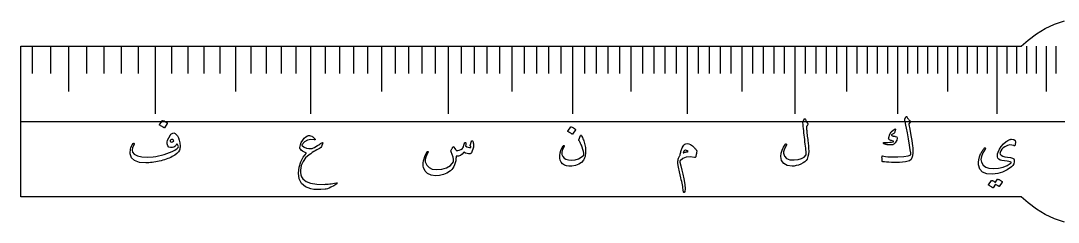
# Model space of a CAD drawing. Header units: millimetres. Extents: x -82 to 82, y -8 to 8.
# Drawn here: x -82.5 to -2.8, y -7.7 to 7.7 of the extents above; entities that cross this region are included whole.
import ezdxf

# ---------------------------------------------------------------- set-up
doc = ezdxf.new("R2010")
doc.units = ezdxf.units.MM
for name, color, linetype in [('CUT_OUTER', 1, 'Continuous'), ('ENGRAVE', 7, 'Continuous'), ('ENGRAVE_FINE', 8, 'Continuous'), ('GUIDE', 3, 'Continuous'), ('TEXT', 5, 'Continuous')]:
    doc.layers.add(name, color=color, linetype=linetype)

msp = doc.modelspace()

# ---------------------------------------------------------------- linework, layer by layer
at = {"layer": 'CUT_OUTER'}
msp.add_lwpolyline([(-2.347, -7.7369), (-3.094, -7.4696), (-3.8112, -7.1303), (-4.4918, -6.7224), (-5.1291, -6.2498), (-5.6529, -5.775), (-82.5, -5.775), (-82.5, 5.775), (-5.6529, 5.775), (-5.1291, 6.2498), (-4.4918, 6.7224), (-3.8112, 7.1303), (-3.094, 7.4696), (-2.347, 7.7369)], dxfattribs=at)
at = {"layer": 'ENGRAVE'}
for points in [[(-78.8274, 5.775), (-78.8274, 2.31)], [(-72.1835, 5.775), (-72.1835, 0.5775)], [(-66.0093, 5.775), (-66.0093, 2.31)], [(-60.2354, 5.775), (-60.2354, 0.5775)], [(-54.804, 5.775), (-54.804, 2.31)], [(-49.6666, 5.775), (-49.6666, 0.5775)], [(-44.7818, 5.775), (-44.7818, 2.31)], [(-40.1141, 5.775), (-40.1141, 0.5775)], [(-35.6327, 5.775), (-35.6327, 2.31)], [(-31.3105, 5.775), (-31.3105, 0.5775)], [(-27.1236, 5.775), (-27.1236, 2.31)], [(-23.0503, 5.775), (-23.0503, 0.5775)], [(-19.0713, 5.775), (-19.0713, 2.31)], [(-15.1685, 5.775), (-15.1685, 0.5775)], [(-11.3254, 5.775), (-11.3254, 2.31)], [(-7.5262, 5.775), (-7.5262, 0.5775)], [(-3.7559, 5.775), (-3.7559, 2.31)]]:
    msp.add_lwpolyline(points, dxfattribs=at)
at = {"layer": 'ENGRAVE_FINE'}
for points in [[(-81.6347, 5.775), (-81.6347, 3.696)], [(-80.2196, 5.775), (-80.2196, 3.696)], [(-77.4573, 5.775), (-77.4573, 3.696)], [(-76.1085, 5.775), (-76.1085, 3.696)], [(-74.7804, 5.775), (-74.7804, 3.696)], [(-73.4723, 5.775), (-73.4723, 3.696)], [(-70.9135, 5.775), (-70.9135, 3.696)], [(-69.6617, 5.775), (-69.6617, 3.696)], [(-68.4274, 5.775), (-68.4274, 3.696)], [(-67.2101, 5.775), (-67.2101, 3.696)], [(-64.8245, 5.775), (-64.8245, 3.696)], [(-63.6552, 5.775), (-63.6552, 3.696)], [(-62.5008, 5.775), (-62.5008, 3.696)], [(-61.361, 5.775), (-61.361, 3.696)], [(-59.1233, 5.775), (-59.1233, 3.696)], [(-58.0246, 5.775), (-58.0246, 3.696)], [(-56.9387, 5.775), (-56.9387, 3.696)], [(-55.8653, 5.775), (-55.8653, 3.696)], [(-53.7544, 5.775), (-53.7544, 3.696)], [(-52.7162, 5.775), (-52.7162, 3.696)], [(-51.689, 5.775), (-51.689, 3.696)], [(-50.6726, 5.775), (-50.6726, 3.696)], [(-48.6706, 5.775), (-48.6706, 3.696)], [(-47.6844, 5.775), (-47.6844, 3.696)], [(-46.7078, 5.775), (-46.7078, 3.696)], [(-45.7403, 5.775), (-45.7403, 3.696)], [(-43.8319, 5.775), (-43.8319, 3.696)], [(-42.8905, 5.775), (-42.8905, 3.696)], [(-41.9572, 5.775), (-41.9572, 3.696)], [(-41.0318, 5.775), (-41.0318, 3.696)], [(-39.2039, 5.775), (-39.2039, 3.696)], [(-38.3008, 5.775), (-38.3008, 3.696)], [(-37.4047, 5.775), (-37.4047, 3.696)], [(-36.5154, 5.775), (-36.5154, 3.696)], [(-34.7564, 5.775), (-34.7564, 3.696)], [(-33.8861, 5.775), (-33.8861, 3.696)], [(-33.0219, 5.775), (-33.0219, 3.696)], [(-32.1634, 5.775), (-32.1634, 3.696)], [(-30.4631, 5.775), (-30.4631, 3.696)], [(-29.6208, 5.775), (-29.6208, 3.696)], [(-28.7836, 5.775), (-28.7836, 3.696)], [(-27.9512, 5.775), (-27.9512, 3.696)], [(-26.3005, 5.775), (-26.3005, 3.696)], [(-25.4818, 5.775), (-25.4818, 3.696)], [(-24.6673, 5.775), (-24.6673, 3.696)], [(-23.8568, 5.775), (-23.8568, 3.696)], [(-22.2476, 5.775), (-22.2476, 3.696)], [(-21.4484, 5.775), (-21.4484, 3.696)], [(-20.6528, 5.775), (-20.6528, 3.696)], [(-19.8604, 5.775), (-19.8604, 3.696)], [(-18.2852, 5.775), (-18.2852, 3.696)], [(-17.502, 5.775), (-17.502, 3.696)], [(-16.7216, 5.775), (-16.7216, 3.696)], [(-15.9438, 5.775), (-15.9438, 3.696)], [(-14.3956, 5.775), (-14.3956, 3.696)], [(-13.625, 5.775), (-13.625, 3.696)], [(-12.8565, 5.775), (-12.8565, 3.696)], [(-12.09, 5.775), (-12.09, 3.696)], [(-10.5625, 5.775), (-10.5625, 3.696)], [(-9.8013, 5.775), (-9.8013, 3.696)], [(-9.0416, 5.775), (-9.0416, 3.696)], [(-8.2833, 5.775), (-8.2833, 3.696)], [(-6.7703, 5.775), (-6.7703, 3.696)], [(-6.0155, 5.775), (-6.0155, 3.696)], [(-5.2615, 5.775), (-5.2615, 3.696)], [(-4.5084, 5.775), (-4.5084, 3.696)], [(-3.0041, 5.775), (-3.0041, 3.696)]]:
    msp.add_lwpolyline(points, dxfattribs=at)
at = {"layer": 'GUIDE'}
msp.add_lwpolyline([(-82.5, 0), (82.5, 0)], dxfattribs=at)
at = {"layer": 'TEXT'}
for points in [[(-71.6135, 0.0686), (-71.6079, 0.0741), (-71.6001, 0.0775), (-71.59, 0.0786), (-71.5777, 0.0775), (-71.4908, 0.0423), (-71.409, -0.0007), (-71.3321, -0.0516), (-71.2603, -0.1103), (-71.2533, -0.1192), (-71.2502, -0.1282), (-71.2511, -0.1371), (-71.2558, -0.1461), (-71.466, -0.4858), (-71.4738, -0.4939), (-71.4838, -0.4959), (-71.4961, -0.4917), (-71.5107, -0.4814), (-71.5232, -0.4724), (-71.5431, -0.459), (-71.5702, -0.4411), (-71.6046, -0.4188), (-71.6468, -0.392), (-71.6973, -0.3607), (-71.7563, -0.3249), (-71.8236, -0.2847), (-71.8326, -0.2779), (-71.837, -0.2712), (-71.837, -0.2645), (-71.8326, -0.2578)], [(-22.3283, 0.1848), (-22.3204, 0.1985), (-22.3104, 0.2083), (-22.2981, 0.2141), (-22.2836, 0.2161), (-22.269, 0.2136), (-22.2567, 0.206), (-22.2467, 0.1935), (-22.2388, 0.1759), (-22.1972, 0.0733), (-22.1528, -0.0153), (-22.1056, -0.0899), (-22.0555, -0.1505), (-22.0407, -0.1723), (-22.0365, -0.1975), (-22.043, -0.226), (-22.06, -0.2578), (-22.0709, -0.2732), (-22.0812, -0.288), (-22.091, -0.3023), (-22.1002, -0.3159), (-22.1089, -0.3288), (-22.117, -0.3405), (-22.1246, -0.3512), (-22.1315, -0.3607), (-22.1433, -0.378), (-22.1517, -0.3987), (-22.1567, -0.4227), (-22.1584, -0.4501), (-22.1531, -0.5273), (-22.1461, -0.6116), (-22.1374, -0.7028), (-22.1271, -0.801), (-22.1153, -0.9063), (-22.1025, -1.0184), (-22.0885, -1.1376), (-22.0734, -1.2638), (-22.0565, -1.3897), (-22.0416, -1.508), (-22.0286, -1.6188), (-22.0175, -1.7221), (-22.0082, -1.8181), (-22.0002, -1.9071), (-21.9936, -1.9891), (-21.9885, -2.0641), (-21.9826, -2.2862), (-22.0008, -2.4967), (-22.043, -2.6953), (-22.1092, -2.8823), (-22.1737, -2.9921), (-22.2735, -3.0935), (-22.4085, -3.1866), (-22.5786, -3.2713), (-22.7631, -3.3414), (-22.9363, -3.3909), (-23.0984, -3.4196), (-23.2493, -3.4277), (-23.6271, -3.3758), (-23.8976, -3.2333), (-24.0608, -3.0002), (-24.1167, -2.6766), (-24.0971, -2.4355), (-24.0339, -2.1993), (-23.9272, -1.9683), (-23.7769, -1.7422), (-23.7654, -1.7291), (-23.7534, -1.7209), (-23.7408, -1.7179), (-23.7277, -1.7198), (-23.7137, -1.7251), (-23.7031, -1.7321), (-23.6958, -1.7408), (-23.6919, -1.7511), (-23.6891, -1.7665), (-23.6897, -1.7813), (-23.6936, -1.7956), (-23.7009, -1.8093), (-23.8034, -2.009), (-23.8741, -2.1792), (-23.9129, -2.3198), (-23.9199, -2.4307), (-23.8453, -2.6696), (-23.6841, -2.8365), (-23.4362, -2.9312), (-23.1017, -2.9538), (-22.8002, -2.9211), (-22.544, -2.8454), (-22.333, -2.7266), (-22.1673, -2.5648), (-22.1708, -2.4867), (-22.1768, -2.3955), (-22.1853, -2.2911), (-22.1964, -2.1736), (-22.2102, -2.0427), (-22.2271, -1.8981), (-22.2471, -1.7398), (-22.2701, -1.5678), (-22.2919, -1.3904), (-22.3126, -1.2157), (-22.3322, -1.0439), (-22.3506, -0.8748), (-22.3677, -0.7086), (-22.383, -0.5451), (-22.3967, -0.3844), (-22.4087, -0.2265), (-22.4266, -0.0745), (-22.4258, -0.0572), (-22.4233, -0.041), (-22.4191, -0.0259), (-22.4132, -0.0119)], [(-14.4375, 0.3547), (-14.4124, 0.3068), (-14.3861, 0.2614), (-14.3587, 0.2185), (-14.3302, 0.1781), (-14.3003, 0.1402), (-14.2687, 0.1049), (-14.2355, 0.072), (-14.2006, 0.0417), (-14.1872, 0.0247), (-14.1827, 0.0048), (-14.1872, -0.0178), (-14.2006, -0.0432), (-14.281, -0.1773), (-14.2889, -0.1919), (-14.2945, -0.2042), (-14.2978, -0.2142), (-14.2989, -0.2221), (-14.2254, -0.5846), (-14.1614, -0.9123), (-14.107, -1.205), (-14.062, -1.4628), (-14.0268, -1.6853), (-14.0016, -1.8724), (-13.9865, -2.024), (-13.9815, -2.1401), (-13.9815, -2.3592), (-13.9854, -2.4286), (-13.9927, -2.4983), (-14.0033, -2.5683), (-14.0173, -2.6386), (-14.0349, -2.7092), (-14.0564, -2.78), (-14.0818, -2.8511), (-14.1111, -2.9225), (-14.2458, -3.0284), (-14.5426, -3.1002), (-15.0014, -3.138), (-15.6223, -3.1416), (-15.8163, -3.1349), (-15.9957, -3.1237), (-16.1605, -3.1081), (-16.3109, -3.0879), (-16.3246, -3.0821), (-16.3343, -3.0734), (-16.3402, -3.062), (-16.3422, -3.0477), (-16.3462, -2.9792), (-16.3494, -2.9169), (-16.3518, -2.8608), (-16.3533, -2.8107), (-16.354, -2.7663), (-16.3539, -2.7269), (-16.3529, -2.6925), (-16.3511, -2.6632), (-16.3491, -2.6467), (-16.3433, -2.6375), (-16.3335, -2.6355), (-16.3198, -2.6409), (-16.2153, -2.6724), (-16.0806, -2.6956), (-15.9157, -2.7104), (-15.7207, -2.7169), (-15.1381, -2.7166), (-14.6823, -2.6889), (-14.3534, -2.6339), (-14.1514, -2.5514), (-14.1517, -2.4153), (-14.1793, -2.168), (-14.2344, -1.8095), (-14.3168, -1.3398), (-14.4032, -0.8695), (-14.4699, -0.5138), (-14.5172, -0.2726), (-14.5448, -0.1461), (-14.5535, -0.1114), (-14.5616, -0.079), (-14.5691, -0.0488), (-14.5761, -0.0209), (-14.5826, 0.0046), (-14.5884, 0.0272), (-14.5937, 0.047), (-14.5985, 0.0641), (-14.6063, 0.1012), (-14.6074, 0.1367), (-14.6018, 0.1705), (-14.5895, 0.2027), (-14.5046, 0.3726), (-14.4976, 0.384), (-14.4901, 0.3916), (-14.482, 0.3952), (-14.4733, 0.3949), (-14.4627, 0.3891), (-14.4532, 0.3804), (-14.4448, 0.3689), (-14.4375, 0.3547)], [(-40.2617, -0.4143), (-40.2561, -0.4087), (-40.2482, -0.4054), (-40.2382, -0.4042), (-40.2259, -0.4054), (-40.139, -0.4406), (-40.0571, -0.4836), (-39.9803, -0.5345), (-39.9085, -0.5931), (-39.9015, -0.6021), (-39.8984, -0.611), (-39.8992, -0.62), (-39.904, -0.6289), (-40.1141, -0.9687), (-40.1219, -0.9768), (-40.132, -0.9788), (-40.1443, -0.9746), (-40.1588, -0.9642), (-40.1714, -0.9553), (-40.1912, -0.9419), (-40.2183, -0.924), (-40.2527, -0.9016), (-40.2949, -0.8748), (-40.3455, -0.8435), (-40.4044, -0.8078), (-40.4718, -0.7675), (-40.4807, -0.7608), (-40.4852, -0.7541), (-40.4852, -0.7474), (-40.4807, -0.7407)], [(-15.3362, -0.5753), (-15.3278, -0.5764), (-15.3205, -0.5797), (-15.3144, -0.5853), (-15.3094, -0.5931), (-15.3077, -0.6001), (-15.3071, -0.6077), (-15.3077, -0.6158), (-15.3094, -0.6244), (-15.4033, -0.8614), (-15.4147, -0.8854), (-15.4267, -0.9039), (-15.4393, -0.9167), (-15.4524, -0.924), (-15.5086, -0.9399), (-15.5564, -0.9609), (-15.5958, -0.9869), (-15.6268, -1.0179), (-15.633, -1.0341), (-15.6246, -1.0514), (-15.6017, -1.0699), (-15.5642, -1.0894), (-15.5392, -1.0981), (-15.5134, -1.1062), (-15.4867, -1.1137), (-15.4591, -1.1207), (-15.4305, -1.1271), (-15.4005, -1.133), (-15.369, -1.1383), (-15.3362, -1.1431), (-15.2227, -1.1903), (-15.1864, -1.2873), (-15.2272, -1.434), (-15.3451, -1.6304), (-15.3938, -1.6888), (-15.4413, -1.7344), (-15.4876, -1.7671), (-15.5329, -1.7869), (-15.5827, -1.7972), (-15.6514, -1.8014), (-15.7391, -1.7995), (-15.8459, -1.7914), (-15.9004, -1.7861), (-15.9521, -1.7791), (-16.001, -1.7704), (-16.0471, -1.7601), (-16.0904, -1.7489), (-16.1309, -1.7377), (-16.1686, -1.7265), (-16.2036, -1.7154), (-16.2251, -1.7033), (-16.2404, -1.6897), (-16.2497, -1.6743), (-16.2527, -1.6572), (-16.2499, -1.6396), (-16.2416, -1.6271), (-16.2276, -1.6195), (-16.208, -1.617), (-16.1457, -1.6128), (-16.075, -1.6092), (-15.9959, -1.6061), (-15.9085, -1.6036), (-15.7453, -1.5988), (-15.6179, -1.5891), (-15.5262, -1.5742), (-15.4703, -1.5544), (-15.4631, -1.5491), (-15.4591, -1.5421), (-15.4586, -1.5334), (-15.4614, -1.5231), (-15.4653, -1.5167), (-15.4726, -1.5108), (-15.4832, -1.5055), (-15.4971, -1.5008), (-15.6268, -1.4695), (-15.681, -1.4538), (-15.7274, -1.4337), (-15.766, -1.4091), (-15.7967, -1.38), (-15.8227, -1.3459), (-15.8381, -1.3107), (-15.8428, -1.2744), (-15.8369, -1.237), (-15.7553, -0.9844), (-15.6447, -0.7899), (-15.505, -0.6535), (-15.3362, -0.5753)], [(-70.8221, -0.8882), (-70.733, -0.8818), (-70.6444, -0.9162), (-70.5564, -0.9913), (-70.4689, -1.1073), (-70.391, -1.2582), (-70.3314, -1.4382), (-70.2904, -1.6472), (-70.2677, -1.8853), (-70.2652, -1.9716), (-70.2711, -2.0518), (-70.2853, -2.1259), (-70.308, -2.1938), (-70.3879, -2.3293), (-70.5069, -2.4587), (-70.6651, -2.5819), (-70.8624, -2.699), (-70.9737, -2.7533), (-71.0887, -2.8046), (-71.2073, -2.8528), (-71.3296, -2.8979), (-71.4558, -2.94), (-71.5861, -2.979), (-71.7207, -3.0149), (-71.8594, -3.0477), (-71.9987, -3.0772), (-72.1349, -3.103), (-72.2681, -3.1253), (-72.3982, -3.1438), (-72.5254, -3.1585), (-72.6502, -3.169), (-72.7725, -3.1753), (-72.8922, -3.1774), (-73.3915, -3.1368), (-73.7584, -3.0064), (-73.9929, -2.7859), (-74.0949, -2.4754), (-74.098, -2.4033), (-74.0938, -2.3212), (-74.0823, -2.229), (-74.0636, -2.1267), (-74.0331, -2.0144), (-73.9909, -1.9054), (-73.937, -1.7998), (-73.8713, -1.6975), (-73.8616, -1.6857), (-73.8501, -1.6774), (-73.837, -1.6723), (-73.8222, -1.6707), (-73.8079, -1.6726), (-73.7964, -1.6785), (-73.7878, -1.6883), (-73.7819, -1.7019), (-73.7791, -1.717), (-73.7797, -1.731), (-73.7836, -1.7439), (-73.7909, -1.7556), (-73.9116, -1.9931), (-73.9518, -2.196), (-73.9116, -2.3642), (-73.7909, -2.4978), (-73.5246, -2.6369), (-73.1906, -2.7191), (-72.7891, -2.7442), (-72.3199, -2.7124), (-72.1141, -2.6828), (-71.908, -2.6431), (-71.7017, -2.5933), (-71.495, -2.5335), (-71.2884, -2.4637), (-71.082, -2.3838), (-70.8759, -2.2938), (-70.6701, -2.1938), (-70.5606, -2.1309), (-70.4779, -2.063), (-70.422, -1.99), (-70.3929, -1.9121), (-70.4086, -1.8584), (-70.4332, -1.8093), (-70.4667, -1.7645), (-70.5092, -1.7243), (-70.5142, -1.7223), (-70.5203, -1.7254), (-70.5276, -1.7335), (-70.536, -1.7467), (-70.6003, -1.85), (-70.6724, -1.9277), (-70.7523, -1.9797), (-70.84, -2.006), (-71.0004, -2.0082), (-71.1239, -1.9613), (-71.2106, -1.8651), (-71.2603, -1.7198), (-71.2595, -1.5916), (-71.2167, -1.4348), (-71.132, -1.2495), (-71.0054, -1.0358), (-70.9655, -0.983), (-70.9216, -0.9408), (-70.8738, -0.9092), (-70.8221, -0.8882)], [(-70.773, -1.5186), (-70.7565, -1.4985), (-70.7517, -1.4784), (-70.7587, -1.4583), (-70.7774, -1.4382), (-70.8534, -1.3895), (-70.9205, -1.3778), (-70.9786, -1.403), (-71.0278, -1.465), (-71.0342, -1.484), (-71.0356, -1.5008), (-71.032, -1.5153), (-71.0233, -1.5276), (-70.9607, -1.5673), (-70.8981, -1.579), (-70.8355, -1.5628), (-70.773, -1.5186)], [(-60.4723, -1.0894), (-60.4022, -1.0704), (-60.3259, -1.0715), (-60.2435, -1.0928), (-60.1549, -1.1341), (-60.1097, -1.1611), (-60.0683, -1.1883), (-60.0304, -1.2159), (-59.9962, -1.2437), (-59.9656, -1.2715), (-59.9386, -1.299), (-59.9153, -1.3262), (-59.8956, -1.3532), (-59.8824, -1.3795), (-59.8877, -1.3957), (-59.9115, -1.4018), (-59.9537, -1.3979), (-60.2211, -1.38), (-60.469, -1.4382), (-60.6973, -1.5723), (-60.906, -1.7824), (-60.9119, -1.7961), (-60.9116, -1.8104), (-60.9052, -1.8252), (-60.8926, -1.8405), (-60.7294, -1.9629), (-60.5528, -2.044), (-60.3628, -2.0837), (-60.1593, -2.082), (-60.1227, -2.0747), (-60.0755, -2.0574), (-60.0177, -2.03), (-59.9492, -1.9926), (-59.8246, -1.9166), (-59.7145, -1.8495), (-59.6189, -1.7914), (-59.5379, -1.7422), (-59.4714, -1.7019), (-59.4194, -1.6707), (-59.382, -1.6483), (-59.359, -1.6349), (-59.3263, -1.6245), (-59.3087, -1.6338), (-59.3062, -1.6625), (-59.3188, -1.7109), (-59.3671, -1.8378), (-59.4093, -1.9322), (-59.4454, -1.9942), (-59.4753, -2.0239), (-59.5674, -2.0676), (-59.6647, -2.1183), (-59.7674, -2.176), (-59.8754, -2.2407), (-59.9888, -2.3124), (-60.1074, -2.391), (-60.2313, -2.4767), (-60.3605, -2.5693), (-60.6199, -2.7993), (-60.8166, -3.0689), (-60.9507, -3.3783), (-61.0222, -3.7273), (-61.0256, -3.9173), (-60.9954, -4.0939), (-60.9317, -4.2571), (-60.8345, -4.4069), (-60.5916, -4.6075), (-60.2342, -4.7444), (-59.7623, -4.8177), (-59.1757, -4.8272), (-59.0851, -4.8216), (-58.9874, -4.8137), (-58.8827, -4.8037), (-58.7711, -4.7914), (-58.6528, -4.7766), (-58.528, -4.759), (-58.3968, -4.7386), (-58.2592, -4.7154), (-58.2354, -4.7129), (-58.2178, -4.7143), (-58.2064, -4.7196), (-58.2011, -4.7288), (-58.2231, -4.7741), (-58.3117, -4.8428), (-58.4668, -4.935), (-58.6884, -5.0507), (-58.8231, -5.1141), (-58.941, -5.1614), (-59.0422, -5.1924), (-59.1266, -5.2072), (-59.4406, -5.2307), (-59.7257, -5.234), (-59.9816, -5.2172), (-60.2085, -5.1804), (-60.6366, -5.0208), (-60.9373, -4.7657), (-61.1105, -4.415), (-61.1564, -3.9687), (-61.1055, -3.5001), (-60.9887, -3.0868), (-60.806, -2.7289), (-60.5573, -2.4262), (-60.7188, -2.3542), (-60.8501, -2.2809), (-60.9513, -2.2066), (-61.0222, -2.1312), (-61.0415, -2.1007), (-61.0547, -2.0675), (-61.0616, -2.0314), (-61.0625, -1.9926), (-61.0471, -1.8881), (-61.0234, -1.7891), (-60.9912, -1.6958), (-60.9507, -1.6081), (-60.8437, -1.4315), (-60.7283, -1.2861), (-60.6045, -1.1721), (-60.4723, -1.0894)], [(-47.8916, -1.5186), (-47.8838, -1.4991), (-47.8737, -1.4851), (-47.8614, -1.4767), (-47.8469, -1.4739), (-47.8282, -1.4762), (-47.8122, -1.4829), (-47.7991, -1.494), (-47.7888, -1.5097), (-47.7633, -1.5656), (-47.7452, -1.6349), (-47.7343, -1.7176), (-47.7306, -1.8137), (-47.7404, -1.9708), (-47.7697, -2.12), (-47.8187, -2.2614), (-47.8871, -2.3949), (-47.9106, -2.4271), (-47.9363, -2.452), (-47.9642, -2.4696), (-47.9944, -2.4799), (-48.1037, -2.4869), (-48.2213, -2.4676), (-48.3473, -2.4221), (-48.4818, -2.3502), (-48.5949, -2.5053), (-48.7288, -2.6084), (-48.8833, -2.6596), (-49.0585, -2.6587), (-49.0642, -2.753), (-49.0725, -2.8437), (-49.0832, -2.9308), (-49.0965, -3.0142), (-49.1123, -3.0945), (-49.1306, -3.1723), (-49.1514, -3.2476), (-49.1748, -3.3204), (-49.229, -3.4518), (-49.3022, -3.573), (-49.3944, -3.6843), (-49.5056, -3.7854), (-49.7658, -3.9587), (-50.041, -4.0805), (-50.3313, -4.1509), (-50.6368, -4.1699), (-50.9807, -4.1233), (-51.2526, -4.0011), (-51.4524, -3.8036), (-51.5801, -3.5306), (-51.5975, -3.4322), (-51.6003, -3.316), (-51.5885, -3.1818), (-51.5622, -3.0298), (-51.5201, -2.8633), (-51.4605, -2.69), (-51.3837, -2.5101), (-51.2895, -2.3234), (-51.282, -2.3117), (-51.2728, -2.3033), (-51.2619, -2.2983), (-51.2493, -2.2966), (-51.2367, -2.2977), (-51.2258, -2.3011), (-51.2166, -2.3066), (-51.209, -2.3145), (-51.204, -2.3259), (-51.2023, -2.3379), (-51.204, -2.3505), (-51.209, -2.3637), (-51.3286, -2.6121), (-51.4058, -2.8163), (-51.4404, -2.9765), (-51.4326, -3.0924), (-51.3197, -3.3481), (-51.142, -3.5339), (-50.8994, -3.6499), (-50.592, -3.696), (-50.1623, -3.6686), (-49.7985, -3.5596), (-49.5006, -3.3691), (-49.2686, -3.0969), (-49.2695, -2.9175), (-49.2988, -2.728), (-49.3567, -2.5285), (-49.443, -2.3189), (-49.4539, -2.2977), (-49.4598, -2.2787), (-49.4606, -2.2619), (-49.4564, -2.2474), (-49.4324, -2.1975), (-49.4095, -2.1507), (-49.3877, -2.107), (-49.367, -2.0663), (-49.3474, -2.0293), (-49.329, -1.9965), (-49.3117, -1.9678), (-49.2955, -1.9434), (-49.2862, -1.933), (-49.2765, -1.9288), (-49.2661, -1.9308), (-49.2552, -1.9389), (-49.2496, -1.9451), (-49.2418, -1.9546), (-49.2318, -1.9674), (-49.2195, -1.9836), (-49.2055, -2.0032), (-49.1904, -2.0261), (-49.1742, -2.0524), (-49.1569, -2.082), (-49.1217, -2.139), (-49.092, -2.1803), (-49.068, -2.206), (-49.0496, -2.2161), (-48.9333, -2.2259), (-48.8171, -2.206), (-48.7008, -2.1566), (-48.5846, -2.0775), (-48.5424, -2.025), (-48.5008, -1.9389), (-48.4597, -1.8193), (-48.4192, -1.6662), (-48.4152, -1.6516), (-48.408, -1.6394), (-48.3974, -1.6293), (-48.3834, -1.6215), (-48.3703, -1.6164), (-48.3577, -1.6148), (-48.3457, -1.6164), (-48.3342, -1.6215), (-48.3172, -1.6494), (-48.3107, -1.7019), (-48.3149, -1.7791), (-48.3297, -1.8808), (-48.2395, -1.9361), (-48.1431, -1.9724), (-48.0405, -1.9898), (-47.9318, -1.9881), (-47.9332, -1.9554), (-47.9374, -1.9288), (-47.9444, -1.9085), (-47.9542, -1.8942), (-47.9654, -1.8808), (-47.9721, -1.8674), (-47.9743, -1.854), (-47.9721, -1.8405)], [(-39.4345, -1.085), (-39.3971, -1.1604), (-39.3608, -1.2392), (-39.3255, -1.3214), (-39.2915, -1.4069), (-39.259, -1.4963), (-39.2289, -1.5902), (-39.2009, -1.6885), (-39.1752, -1.7914), (-39.1531, -1.8938), (-39.1361, -1.9954), (-39.1241, -2.0961), (-39.1171, -2.196), (-39.1151, -2.2953), (-39.1182, -2.3944), (-39.1263, -2.4932), (-39.1394, -2.5917), (-39.1612, -2.6951), (-39.1909, -2.7906), (-39.2283, -2.8784), (-39.2736, -2.9583), (-39.4275, -3.1402), (-39.6301, -3.2791), (-39.8813, -3.3749), (-40.1812, -3.4277), (-40.398, -3.4331), (-40.588, -3.4043), (-40.7512, -3.3414), (-40.8876, -3.2444), (-40.9901, -3.1198), (-41.0608, -2.9739), (-41.0997, -2.8068), (-41.1067, -2.6185), (-41.0812, -2.419), (-41.0273, -2.2273), (-40.9449, -2.0434), (-40.8339, -1.8674), (-40.8163, -1.8473), (-40.7993, -1.8361), (-40.7828, -1.8338), (-40.7669, -1.8405), (-40.7521, -1.8545), (-40.7479, -1.8741), (-40.7543, -1.8992), (-40.7713, -1.93), (-40.882, -2.1516), (-40.9368, -2.3514), (-40.9357, -2.5294), (-40.8787, -2.6856), (-40.7744, -2.8107), (-40.6272, -2.9002), (-40.4369, -2.9538), (-40.2035, -2.9717), (-39.9216, -2.944), (-39.6704, -2.87), (-39.4499, -2.7496), (-39.2602, -2.5827), (-39.2562, -2.5769), (-39.2535, -2.5682), (-39.2518, -2.5567), (-39.2512, -2.5425), (-39.2576, -2.4304), (-39.2814, -2.2999), (-39.3225, -2.151), (-39.3809, -1.9836), (-39.4139, -1.8994), (-39.4457, -1.821), (-39.4764, -1.7485), (-39.5061, -1.6818), (-39.5348, -1.6213), (-39.5631, -1.5673), (-39.5907, -1.5196), (-39.6178, -1.4784), (-39.6307, -1.4569), (-39.638, -1.437), (-39.6396, -1.4189), (-39.6357, -1.4024), (-39.5016, -1.0715), (-39.489, -1.0523), (-39.4737, -1.0481), (-39.4555, -1.059), (-39.4345, -1.085)], [(-6.2341, -1.854), (-6.3789, -1.8056), (-6.5404, -1.8037), (-6.7186, -1.8481), (-6.9137, -1.9389), (-7.0375, -2.0255), (-7.1406, -2.1289), (-7.223, -2.2491), (-7.2848, -2.386), (-7.2909, -2.4134), (-7.2915, -2.4419), (-7.2865, -2.4715), (-7.2758, -2.5023), (-7.2049, -2.5978), (-7.0858, -2.6699), (-6.9187, -2.7185), (-6.7036, -2.7437), (-6.4912, -2.7663), (-6.3369, -2.8074), (-6.2408, -2.8669), (-6.2028, -2.9449), (-6.1986, -3.1081), (-6.2307, -3.2534), (-6.2992, -3.3808), (-6.404, -3.4903), (-6.7368, -3.7175), (-7.0914, -3.8849), (-7.4678, -3.9925), (-7.866, -4.0403), (-8.3008, -4.0101), (-8.6261, -3.8793), (-8.8418, -3.6479), (-8.948, -3.316), (-8.9541, -3.1338), (-8.9279, -2.9359), (-8.8692, -2.7224), (-8.7781, -2.4933), (-8.7464, -2.4296), (-8.7138, -2.3681), (-8.6804, -2.3089), (-8.6462, -2.2519), (-8.6108, -2.1968), (-8.5741, -2.1435), (-8.536, -2.0918), (-8.4964, -2.0417), (-8.4752, -2.0211), (-8.4562, -2.0127), (-8.4394, -2.0166), (-8.4249, -2.0328), (-8.4168, -2.0529), (-8.4148, -2.073), (-8.419, -2.0932), (-8.4293, -2.1133), (-8.6132, -2.4095), (-8.7222, -2.6766), (-8.7563, -2.9147), (-8.7155, -3.1237), (-8.5842, -3.3439), (-8.3913, -3.4993), (-8.1371, -3.5898), (-7.8213, -3.6155), (-7.4167, -3.5834), (-7.0523, -3.5004), (-6.7281, -3.3665), (-6.4442, -3.1818), (-6.4272, -3.1662), (-6.4208, -3.1505), (-6.425, -3.1349), (-6.4398, -3.1192), (-6.4998, -3.0902), (-6.6041, -3.0656), (-6.7525, -3.0455), (-6.945, -3.0298), (-7.1409, -3.0058), (-7.2904, -2.9605), (-7.3935, -2.894), (-7.4502, -2.8063), (-7.4765, -2.7032), (-7.4837, -2.595), (-7.472, -2.4819), (-7.4413, -2.3637), (-7.3415, -2.1314), (-7.2032, -1.9177), (-7.0263, -1.7223), (-6.8109, -1.5455), (-6.7536, -1.5035), (-6.698, -1.4672), (-6.644, -1.4365), (-6.5918, -1.4113), (-6.5415, -1.3915), (-6.4934, -1.3767), (-6.4476, -1.3669), (-6.404, -1.3622), (-6.2335, -1.3781), (-6.129, -1.4527), (-6.0905, -1.586), (-6.1179, -1.778), (-6.1385, -1.8297), (-6.1648, -1.8596), (-6.1967, -1.8677), (-6.2341, -1.854)], [(-31.856, -2.5783), (-31.8438, -2.5069), (-31.8297, -2.4357), (-31.8137, -2.3649), (-31.7956, -2.2944), (-31.7751, -2.2246), (-31.7515, -2.1563), (-31.7248, -2.0894), (-31.695, -2.0239), (-31.6291, -1.9051), (-31.5609, -1.8126), (-31.4905, -1.7464), (-31.4178, -1.7064), (-31.3072, -1.6871), (-31.1854, -1.7098), (-31.0523, -1.7743), (-30.9082, -1.8808), (-30.8685, -1.9149), (-30.8299, -1.9501), (-30.7925, -1.9864), (-30.7561, -2.0239), (-30.7207, -2.0624), (-30.6857, -2.1021), (-30.6514, -2.1429), (-30.6175, -2.1848), (-30.6002, -2.2091), (-30.5885, -2.2329), (-30.5823, -2.2561), (-30.5818, -2.2787), (-30.5969, -2.3699), (-30.6108, -2.4514), (-30.6237, -2.5231), (-30.6354, -2.585), (-30.6458, -2.6362), (-30.6544, -2.6761), (-30.6614, -2.7044), (-30.6667, -2.7213), (-30.6799, -2.742), (-30.6969, -2.7549), (-30.7179, -2.7599), (-30.7427, -2.7571), (-31.0889, -2.7085), (-31.3899, -2.737), (-31.6456, -2.8426), (-31.856, -3.0254), (-31.8708, -3.0477), (-31.8795, -3.0701), (-31.882, -3.0924), (-31.8784, -3.1148), (-31.7996, -3.416), (-31.7241, -3.7295), (-31.652, -4.0554), (-31.5833, -4.3935), (-31.5056, -4.8484), (-31.4737, -5.1759), (-31.4877, -5.376), (-31.5475, -5.4486), (-31.5718, -5.443), (-31.5911, -5.4218), (-31.6053, -5.3849), (-31.6146, -5.3324), (-31.6255, -5.2228), (-31.6403, -5.1088), (-31.659, -4.9903), (-31.6816, -4.8674), (-31.7076, -4.7403), (-31.7364, -4.6092), (-31.768, -4.4742), (-31.8023, -4.3353), (-31.9172, -3.8695), (-31.9935, -3.5004), (-32.0312, -3.2279), (-32.0304, -3.0522), (-32.0177, -2.9704), (-32.0019, -2.8951), (-31.983, -2.8263), (-31.9611, -2.7638), (-31.9369, -2.7078), (-31.9113, -2.6582), (-31.8844, -2.615), (-31.856, -2.5783)], [(-31.6235, -2.4128), (-31.5822, -2.3956), (-31.5386, -2.3799), (-31.4927, -2.3655), (-31.4447, -2.3525), (-31.3946, -2.3409), (-31.343, -2.3307), (-31.2896, -2.3219), (-31.2345, -2.3145), (-31.3119, -2.2555), (-31.3787, -2.2172), (-31.4349, -2.1996), (-31.4804, -2.2027), (-31.5346, -2.2292), (-31.5766, -2.2731), (-31.6062, -2.3343), (-31.6235, -2.4128)], [(-7.486, -4.4337), (-7.4804, -4.4281), (-7.4726, -4.4248), (-7.4625, -4.4237), (-7.4502, -4.4248), (-7.4062, -4.4413), (-7.3636, -4.4594), (-7.3224, -4.4793), (-7.2825, -4.5008), (-7.2438, -4.5242), (-7.206, -4.55), (-7.169, -4.5779), (-7.1328, -4.6081), (-7.1258, -4.6173), (-7.1227, -4.6271), (-7.1235, -4.6374), (-7.1283, -4.6483), (-7.3429, -4.9881), (-7.3488, -4.9926), (-7.3574, -4.9926), (-7.3689, -4.9881), (-7.3831, -4.9792), (-7.3929, -4.9709), (-7.4088, -4.9596), (-7.4309, -4.9452), (-7.4591, -4.9278), (-7.4938, -4.9069), (-7.5352, -4.8825), (-7.5832, -4.8544), (-7.638, -4.8227), (-7.8079, -5.0865), (-7.8157, -5.0946), (-7.8258, -5.0965), (-7.8381, -5.0923), (-7.8526, -5.082), (-7.8652, -5.0731), (-7.885, -5.0596), (-7.9121, -5.0418), (-7.9465, -5.0194), (-7.9887, -4.9926), (-8.0393, -4.9613), (-8.0982, -4.9255), (-8.1656, -4.8853), (-8.1725, -4.8786), (-8.1756, -4.8719), (-8.1748, -4.8652), (-8.17, -4.8585), (-7.951, -4.5321), (-7.9454, -4.5265), (-7.9375, -4.5231), (-7.9275, -4.522), (-7.9152, -4.5231), (-7.8777, -4.5353), (-7.8414, -4.5494), (-7.8062, -4.5655), (-7.7721, -4.5835), (-7.7391, -4.6032), (-7.7073, -4.6243), (-7.6765, -4.6468), (-7.6469, -4.6707)]]:
    msp.add_lwpolyline(points, close=True, dxfattribs=at)

doc.saveas('drawing.dxf')
